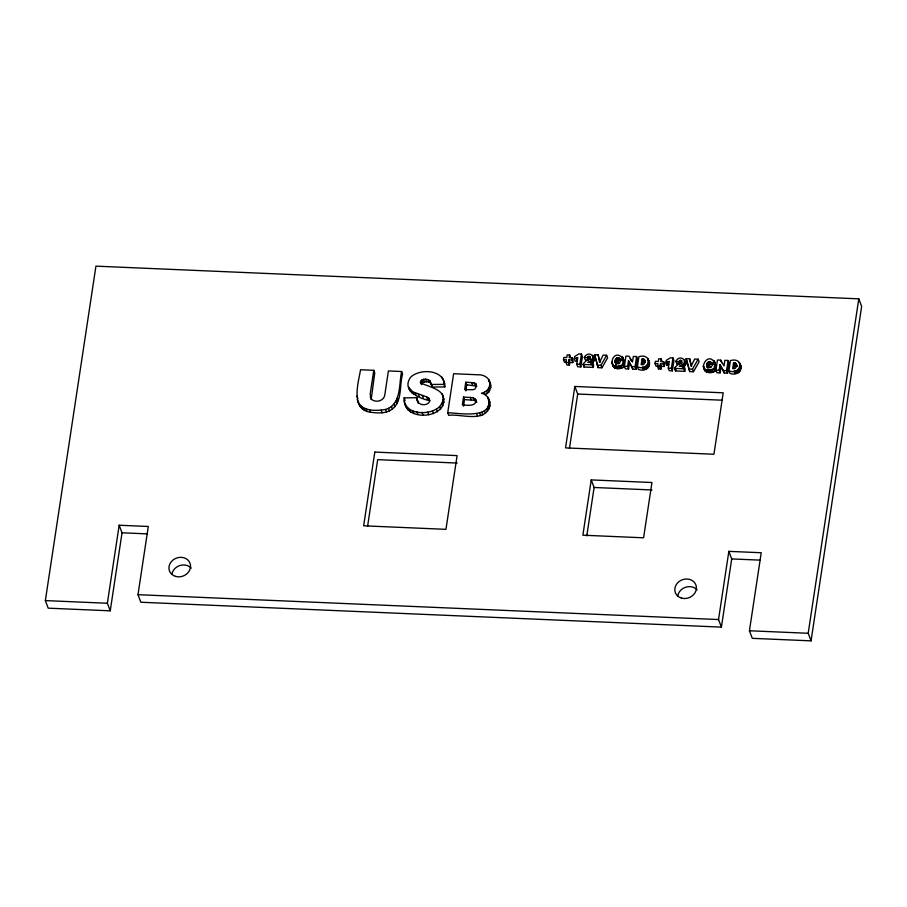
<?xml version="1.0" encoding="UTF-8"?>
<svg xmlns="http://www.w3.org/2000/svg" width="907" height="907" viewBox="0 0 907 907"><rect width="100%" height="100%" fill="white"/><g stroke="black" fill="none" stroke-linecap="round" stroke-linejoin="round"><path stroke-width="1.36" d="M416.835 397.708L418.048 402.765L416.835 397.708L404.125 397.89C403.524 415.349 430.065 416.052 439.623 406.585C451.981 391.11 430.213 387.436 420.576 382.935L420.463 382.04C421.664 378.253 427.118 378.673 429.793 380.566L432.265 387.051L444.838 386.915C445.518 369.693 420.757 367.947 410.826 377.006C400.883 390.169 419.261 398.638 429.759 400.679L428.796 398.116L426.551 396.847L412.617 391.79L408.365 386.813M404.205 400.735C405.769 424.045 453.058 417.356 442.117 393.921M489.757 385.056C490.936 378.638 484.1 374.489 478.397 374.795L453.625 373.729L447.729 412.742L448.693 415.315C460.722 413.603 485.064 423.376 489.961 405.905C490.381 400.475 487.433 394.228 481.481 393.298C485.551 392.391 489.122 389.33 489.757 385.056L490.732 387.618L488.692 392.198L485.302 394.851L484.327 392.289M490.732 387.618L490.472 383.797L488.714 379.534M370.237 396.971L371.371 399.182C375.668 403.162 384.217 401.041 384.817 394.738L388.411 370.94L401.62 371.507L402.595 374.069C399.239 385.35 402.629 400.667 392.38 409C386.167 413.875 377.72 413.173 370.362 412.22C350.091 409.25 358.458 382.142 360.567 369.75L373.775 370.317L374.75 372.879L371.201 399.534L370.181 394.114L373.775 370.317M637.372 366.802C649.446 372.142 653.437 352.721 638.913 356.655L637.372 366.802L638.347 369.364C645.149 372.562 652.7 365.85 648.199 359.274M728.899 370.725C740.974 376.065 744.953 356.644 730.43 360.578L728.899 370.725L729.863 373.287C736.665 376.484 744.216 369.773 739.715 363.185M704.24 367.086C703.129 373.06 711.417 373.877 715.033 371.178L715.691 366.859L714.727 364.285L709.41 364.058L709.081 366.179L711.383 366.269L711.247 367.222C701.474 370.895 710.045 354.229 712.392 365.589M615.139 361.474C614.47 358.787 618.608 356.19 619.9 359.104L623.302 358.707C612.225 345.556 605.354 373.729 622.553 364.693L623.2 360.374L617.882 360.136L617.565 362.256L619.866 362.347L619.719 363.31L618.449 363.775L616.261 363.65L615.297 362.664L615.139 361.474L616.102 364.036L617.191 361.031L619.787 360.498L618.812 357.936M708.616 361.893L709.58 364.455L708.072 365.861L707.619 367.959L706.655 365.396M45.35 600.593L95.938 266.148L858.793 298.834L861.65 306.407L811.062 640.852L752.288 638.335L749.431 630.762L761.234 552.737L728.854 551.354L718.537 619.549L721.405 627.122L140.846 602.237L137.989 594.675L148.295 526.479L119.168 525.232L107.366 603.257L110.235 610.83L48.207 608.166L45.35 600.593L107.366 603.257M110.235 610.83L122.037 532.794L119.168 525.232M367.573 526.423L377.675 459.656L457.173 463.058M401.62 371.507C398.808 384.024 401.552 404.624 385.622 409.442C376.972 410.814 365.668 411.642 359.421 404.25M463.545 397.028L462.343 404.941C466.583 405.134 476.64 407.028 475.824 399.851L473.171 397.708L463.545 397.028L464.509 399.602L463.511 406.189M465.779 382.21L464.667 389.613L473.08 389.727L474.871 389.069L476.515 386.314L475.699 383.604L474.146 382.811L465.779 382.21L466.754 384.772L465.824 390.94M566.433 362.312L564.494 362.233L563.519 359.66L563.859 357.426L566.773 357.551L567.17 354.886L569.63 355L570.594 357.562M569.857 362.46L572.782 362.585L571.807 360.022L568.882 359.898L569.857 362.46L569.449 365.113L567 364.999L566.025 362.437L566.433 359.784L563.519 359.66M569.449 365.113L568.485 362.539L568.882 359.898M569.63 355L569.222 357.664L572.147 357.789L573.111 360.351L572.782 362.585M571.807 360.022L572.147 357.789M574.301 358.775L574.653 356.462L578.881 353.911L581.444 354.013L582.407 356.587L580.843 366.904L577.714 366.768L576.75 364.206L577.77 357.437L574.301 358.775L575.265 361.337L577.147 360.793L576.172 358.231M574.834 386.45L565.537 447.888L713.934 454.248L723.219 392.81L574.834 386.45L577.691 394.023L569.449 448.477M580.843 366.904L579.879 364.331L581.444 354.013M593.269 367.426L592.294 364.863L592.645 362.573L587.815 362.358C599.504 359.229 588.915 348.866 584.312 357.403L585.287 359.966L588.348 360.328L587.385 357.766C595.944 353.696 583.28 362.426 583.02 364.467L583.983 367.029L593.269 367.426L593.62 365.136L592.645 362.573M591.239 479.905L582.872 535.198L643.585 537.806L651.952 482.513L591.239 479.905L594.108 487.478L586.784 535.856M612.781 365.34C614.084 369.807 620.354 369.149 623.517 367.256L624.175 362.936L623.2 360.374M624.39 366.247L625.932 356.1L629.141 356.236L632.485 362.029L633.335 356.417L636.578 356.553L637.542 359.115L636.011 369.262L632.769 369.126L628.472 360.816L627.633 366.383L628.596 368.945L625.365 368.809L624.39 366.247L627.633 366.383M628.596 368.945L629.435 363.378M636.011 369.262L635.047 366.7L636.578 356.553M642.009 359.104L641.17 364.637C645.399 366.417 646.748 357.993 642.009 359.104L642.972 361.666L642.553 364.433M657.949 366.235L656.01 366.145L655.047 363.582L655.376 361.349L658.289 361.474L658.686 358.809L661.146 358.911L662.11 361.485M661.373 366.383L664.298 366.507L663.334 363.945L660.409 363.82L661.373 366.383L660.976 369.024L658.516 368.922L657.552 366.36L657.949 363.707L655.047 363.582M658.516 368.922L658.924 366.269M660.976 369.024L660.001 366.462L660.409 363.82M661.146 358.911L660.738 361.576L663.663 361.7L664.638 364.274L664.298 366.507M663.334 363.945L663.663 361.7M665.817 362.698L666.169 360.385L670.398 357.834L672.96 357.936L673.924 360.498L672.37 370.816L669.241 370.691L668.266 368.117L669.298 361.36L665.817 362.698L666.792 365.26L668.663 364.716L667.699 362.154M666.792 365.26L667.133 362.947M672.37 370.816L671.395 368.253L672.96 357.936M680.601 360.215L681.576 362.777L679.865 364.251L678.901 361.678C687.472 357.619 674.808 366.349 674.536 368.389L675.511 370.952L684.785 371.348L683.821 368.786L684.173 366.496L679.332 366.281C691.021 363.151 680.431 352.789 675.84 361.326L676.803 363.888L678.844 364.126M684.785 371.348L685.136 369.058L684.173 366.496M715.033 371.178L714.07 368.616L714.727 364.285M715.918 370.158L717.448 360.022L720.657 360.158L724.001 365.952L724.852 360.34L728.094 360.476L729.069 363.038L727.539 373.185L724.285 373.049L719.988 364.727L719.149 370.305L720.124 372.868L716.881 372.732L715.918 370.158L719.149 370.305M720.124 372.868L720.963 367.301M727.539 373.185L726.564 370.623L728.094 360.476M733.525 363.015L732.686 368.559C736.915 370.339 738.275 361.916 733.525 363.015L734.489 365.589L734.069 368.355M721.405 627.122L731.711 558.927L728.854 551.354M811.062 640.852L808.194 633.279L858.793 298.834M447.729 412.742C457.933 412.81 495.517 420.36 487.751 397.062M591.5 360.102L592.464 362.664L594.3 360.068L592.747 357.369M683.016 364.013L683.991 366.587L685.828 363.99L684.275 361.292M583.983 367.029L584.493 365.827M675.511 370.952L676.01 369.75M676.803 363.888L677.223 362.834M432.265 387.051L430.757 383.128C428.093 381.235 422.628 380.815 421.438 384.602L420.463 382.04M601.931 367.8L600.967 365.238L606.636 355.272L603.144 355.125L599.561 362.312L598.155 354.909L594.561 354.75L598.201 367.641L601.931 367.8L607.599 357.834L606.636 355.272M693.458 371.723L692.483 369.16L698.152 359.195L694.66 359.047L691.077 366.235L689.683 358.832L686.089 358.673L689.728 371.564L693.458 371.723L699.127 361.757L698.152 359.195M589.085 356.292L590.049 358.855L588.654 359.603L587.679 357.041M714.16 360.963L715.793 365.192C708.061 345.862 693.526 377.516 714.07 368.616M711.417 363.015L714.818 362.619L714.58 361.712M431.301 384.477L443.874 384.353L444.838 386.915M642.972 361.666L645.353 362.097L644.389 359.535M734.489 365.589L736.881 366.02L735.906 363.458M566.025 362.437L568.485 362.539M657.552 366.36L660.001 366.462M576.75 364.206L579.879 364.331M583.02 364.467L592.294 364.863M597.237 365.079L600.967 365.238M628.472 360.816L631.805 366.564L635.047 366.7M668.266 368.117L671.395 368.253M674.536 368.389L683.821 368.786M688.753 369.002L692.483 369.16M719.988 364.727L723.321 370.475L726.564 370.623M466.754 384.772L476.674 386.167L475.699 383.604M577.691 394.023L721.847 400.191M464.509 399.602L474.146 400.27L476.787 402.413L475.824 399.851M594.108 487.478L651.986 489.961M122.037 532.794L147.002 533.872M731.711 558.927L759.873 560.129M137.989 594.675L718.537 619.549M749.431 630.762L808.194 633.279M675.84 361.326L678.901 361.678M584.312 357.403L587.385 357.766M715.124 363.526L713.56 360.374M739.681 364.331L740.679 365.759M648.154 360.408L649.163 361.836M488.454 380.566L490.472 383.797M428.796 398.116L429.85 400.894C428.104 406.347 418.354 405.837 417.073 400.202M357.279 399.636L360.396 406.812M630.116 358.798L631.442 361.122M739.307 362.415L740.906 366.643M739.999 365.045L740.974 367.607M739.919 366.054L740.883 368.616M739.602 367.494L740.566 370.056M739.126 368.559L740.101 371.122M738.513 369.364L739.488 371.927M736.212 363.73L737.176 366.303M735.509 363.253L736.473 365.816M737.776 370.011L738.74 372.573M734.999 363.117L735.962 365.691M734.387 363.061L735.35 365.623M736.949 370.487L737.913 373.049M736.099 370.748L737.074 373.31M734.987 370.906L735.962 373.48M734.012 370.94L734.976 373.503M720.657 360.158L721.632 362.721M723.321 370.475L724.285 373.049M710.34 361.859L711.303 364.421M709.659 361.757L710.623 364.319M712.505 369.353L713.48 371.915M709.115 361.78L710.079 364.342M708.152 362.097L709.127 364.659M711.179 369.795L712.142 372.358M707.743 362.392L708.707 364.954M707.392 362.789L708.356 365.351M709.852 369.988L710.816 372.55M707.097 363.299L708.072 365.861M706.882 363.911L707.845 366.473M706.723 364.625L707.698 367.199M708.333 370.011L709.308 372.573M707.403 369.931L708.367 372.494M706.564 369.784L707.528 372.346M705.827 369.557L706.802 372.119M705.204 369.262L706.168 371.825M704.66 368.888L705.635 371.451M703.22 366.009L705.17 371.008M703.333 366.7L704.796 370.498M689.683 358.832L691.587 366.337M686.089 358.673L687.053 361.235M684.57 359.83L685.817 363.151M684.853 361.428L685.828 363.99M684.57 362.324L685.545 364.886M683.991 363.174L684.966 365.736M681.112 360.317L682.087 362.879M680.057 360.272L681.021 362.834M681.542 364.931L682.518 367.494M679.581 360.51L680.556 363.072M679.207 360.963L680.171 363.526M674.751 367.777L675.715 370.339M647.779 358.492L649.389 362.721M648.482 361.122L649.446 363.684M648.392 362.131L649.367 364.693M648.074 363.571L649.049 366.133M647.609 364.637L648.573 367.199M646.997 365.442L647.972 368.004M643.981 359.331L644.956 361.893M646.249 366.088L647.224 368.65M643.482 359.195L644.446 361.768M642.859 359.138L643.834 361.7M645.433 366.564L646.396 369.126M644.582 366.825L645.546 369.387M643.471 366.995L644.435 369.557M642.485 367.018L643.46 369.58M631.805 366.564L632.769 369.126M622.644 357.041L624.265 361.269L622.043 356.451M622.553 364.693L623.517 367.256M619.696 358.582L620.671 361.145M619.334 358.186L620.309 360.759M618.132 357.834L619.107 360.396M620.989 365.43L621.953 367.993M617.588 357.857L618.563 360.419M617.089 357.97L618.064 360.533M616.635 358.174L617.599 360.737M619.651 365.872L620.626 368.435M616.227 358.469L617.191 361.031M615.864 358.866L616.839 361.428M618.336 366.065L619.3 368.639M615.581 359.376L616.545 361.938M615.354 359.988L616.329 362.551M615.207 360.714L616.17 363.276M616.817 366.088L617.78 368.65M615.161 362.131L616.136 364.693M615.876 366.009L616.851 368.571M615.037 365.861L616.012 368.423M614.311 365.634L615.275 368.197M613.676 365.34L614.651 367.902M613.143 364.965L614.107 367.528M611.703 362.086L613.654 367.086M611.817 362.777L613.279 366.575M598.155 354.909L600.06 362.415M594.561 354.75L598.201 367.641M593.053 355.907L594.3 359.229M592.532 355.272L594.3 360.068M593.053 358.401L594.017 360.963M592.475 359.251L593.439 361.814M589.981 356.655L590.956 359.217M589.595 356.394L590.559 358.957M588.53 356.349L589.505 358.911M590.026 361.009L590.99 363.571M588.065 356.587L589.04 359.149M489.848 383.071L490.823 385.634M488.68 388.241L489.655 390.815M487.728 389.636L488.692 392.198M486.492 390.894L487.467 393.457M488.51 398.411L489.927 402.481M488.986 403.343L489.961 405.905M488.17 406.211L489.134 408.774M486.617 408.74L487.592 411.302M474.146 382.811L475.121 385.373M484.451 410.826L485.426 413.388M471.629 382.459L472.592 385.022M481.798 412.39L482.773 414.952M474.962 398.581L475.937 401.143M479.599 413.059L480.563 415.621M473.171 397.708L474.146 400.27M476.583 413.445L477.547 416.007M470.257 397.323L471.232 399.885M442.979 379.035L444.645 384.058M441.777 376.961L442.752 379.523M442.99 396.71L443.954 399.273M442.956 399.772L443.92 402.334M441.834 403.343L442.809 405.917M429.793 380.566L430.757 383.128M439.623 406.585L440.598 409.148M428.025 379.58L429 382.142M425.576 379.171L426.539 381.734M436.471 409.25L437.446 411.823M423.512 379.307L424.487 381.87M421.959 379.92L422.934 382.482M420.939 380.872L421.902 383.434M432.537 411.12L433.501 413.683M426.551 396.847L427.514 399.409M422.356 395.565L423.331 398.128M427.719 412.152L428.694 414.714M418.467 394.42L419.431 396.994M415.213 393.173L416.188 395.735M421.97 412.311L422.945 414.873M412.617 391.79L413.581 394.352M410.656 390.293L411.631 392.856M409.261 388.65L410.225 391.212M416.959 411.857L417.934 414.42M412.866 410.962L413.841 413.524M409.692 409.613L410.656 412.186M404.125 397.89L405.1 400.452M407.413 407.833L408.388 410.395M404.783 403.343L406.824 408.275M397.3 398.094L398.264 400.656M395.928 401.223L396.903 403.796M393.978 404.046L394.942 406.608M391.405 406.438L392.38 409M388.525 408.286L389.488 410.848M385.622 409.442L386.586 412.005M381.223 410.236L382.198 412.798M369.398 409.658L370.362 412.22M366.099 408.921L367.063 411.483M363.458 407.81L364.421 410.372M361.292 406.279L362.267 408.842M356.893 396.087L357.868 398.649M358.254 402.198L358.991 404.533M687.381 362.528L689.728 371.564M408.932 387.368L409.329 389.375M443.67 381.496L443.874 384.353M612.644 363.922L612.667 364.659M171.911 574.244A10.975 9.58 -20.7 0 1 179.892 565.514A10.975 9.58 -20.7 0 1 191.241 568.133M677.767 595.922A10.975 9.58 -20.7 0 1 685.749 587.192A10.975 9.58 -20.7 0 1 697.098 589.799M374.818 452.083L363.662 525.811L445.949 529.337L457.105 455.609L374.818 452.083M175.55 576.387A10.975 9.58 -20.7 0 0 190.47 565.004A10.975 9.58 -20.7 0 0 173.214 559.868A10.975 9.58 -20.7 0 0 175.55 576.387M681.406 598.064A10.975 9.58 -20.7 0 0 696.327 586.682A10.975 9.58 -20.7 0 0 679.071 581.546A10.975 9.58 -20.7 0 0 681.406 598.064"/></g></svg>
